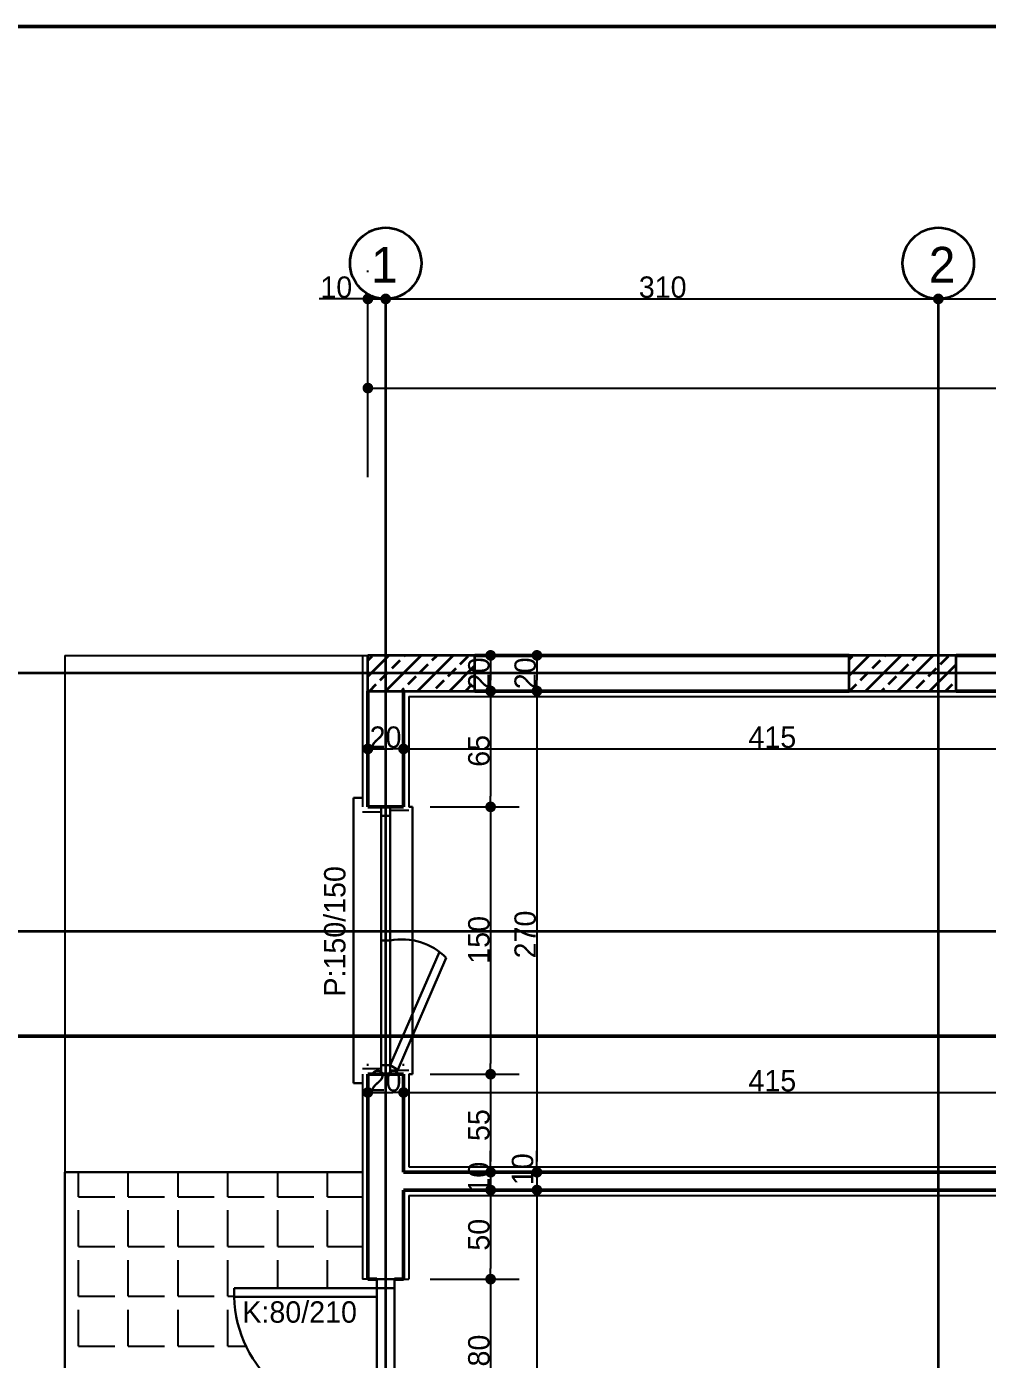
# Model space of a CAD drawing. Header units: millimetres. Extents: x 9537.41 to 9541.95, y -1431.78 to -1431.38.
# Drawn here: x 9537.516 to 9537.6238, y -1431.5257 to -1431.3761 of the extents above; entities that cross this region are included whole.
import ezdxf

# ---------------------------------------------------------------- set-up
doc = ezdxf.new("R2010")
doc.units = ezdxf.units.MM
for name, pattern in [('ACAD_ISO03W100', [30, 12, -18]), ('ACAD_ISO04W100', [30, 24, -3, 0, -3]), ('ACAD_ISO06W100', [36, 24, -3, 0, -3, 0, -3, 0, -3])]:
    doc.linetypes.add(name, pattern=pattern)
for name, color, linetype, lineweight in [('aks', 6, 'Continuous', 35), ('balkon', 173, 'Continuous', 30), ('duvar', 214, 'Continuous', 50), ('kapı-pencere', 140, 'Continuous', 30), ('karo', 206, 'Continuous', 25), ('kesit', 3, 'Continuous', 50), ('kolon', 6, 'Continuous', 35), ('sıva', 203, 'Continuous', 25), ('yazı', 161, 'Continuous', 35), ('ölçü', 4, 'Continuous', 25)]:
    doc.layers.add(name, color=color, linetype=linetype, lineweight=lineweight)

msp = doc.modelspace()

# ---------------------------------------------------------------- linework, layer by layer
at = {"color": 0, "linetype": 'ByBlock', "lineweight": -2}
for p, q in [((9537.553668064085, -1431.406689333453), (9537.553068064086, -1431.406689333453)), ((9537.556868064086, -1431.406689333453), (9537.557468064086, -1431.406689333453)), ((9537.556868064086, -1431.406689333453), (9537.557468064086, -1431.406689333453)), ((9537.617668064086, -1431.406689333453), (9537.617068064086, -1431.406689333453)), ((9537.618868064086, -1431.406689333453), (9537.619468064086, -1431.406689333453)), ((9537.554868064086, -1431.416689333453), (9537.555468064085, -1431.416689333453)), ((9537.568040872691, -1431.447289333453), (9537.568040872691, -1431.447889333453)), ((9537.573236600616, -1431.447289333453), (9537.573236600616, -1431.447889333453)), ((9537.568040872691, -1431.450089333453), (9537.568040872691, -1431.449489333453)), ((9537.573236600616, -1431.450089333453), (9537.573236600616, -1431.449489333453)), ((9537.568040872691, -1431.451289333453), (9537.568040872691, -1431.451889333453)), ((9537.573236600616, -1431.451289333453), (9537.573236600616, -1431.451889333453)), ((9537.554868064086, -1431.457189333453), (9537.555468064085, -1431.457189333453)), ((9537.557668064086, -1431.457189333453), (9537.557068064085, -1431.457189333453)), ((9537.558868064085, -1431.457189333453), (9537.559468064086, -1431.457189333453)), ((9537.568040872691, -1431.463089333453), (9537.568040872691, -1431.462489333453)), ((9537.568040872691, -1431.464289333453), (9537.568040872691, -1431.464889333453)), ((9537.568040872691, -1431.493089333453), (9537.568040872691, -1431.492489333453)), ((9537.568040872691, -1431.494289333453), (9537.568040872691, -1431.494889333453)), ((9537.554868064086, -1431.495740730483), (9537.555468064085, -1431.495740730483)), ((9537.557668064086, -1431.495740730483), (9537.557068064085, -1431.495740730483)), ((9537.558868064085, -1431.495740730483), (9537.559468064086, -1431.495740730483)), ((9537.568040872691, -1431.504089333453), (9537.568040872691, -1431.503489333453)), ((9537.568040872691, -1431.504089333453), (9537.568040872691, -1431.503489333453)), ((9537.573236600616, -1431.504089333453), (9537.573236600616, -1431.503489333453)), ((9537.573236600616, -1431.504089333453), (9537.573236600616, -1431.503489333453)), ((9537.568040872691, -1431.507289333453), (9537.568040872691, -1431.507889333453)), ((9537.568040872691, -1431.507289333453), (9537.568040872691, -1431.507889333453)), ((9537.573236600616, -1431.507289333453), (9537.573236600616, -1431.507889333453)), ((9537.573236600616, -1431.507289333453), (9537.573236600616, -1431.507889333453)), ((9537.568040872691, -1431.516089333453), (9537.568040872691, -1431.515489333453)), ((9537.568040872691, -1431.517289333453), (9537.568040872691, -1431.517889333453))]:
    msp.add_line(p, q, dxfattribs=at)
at = {"color": 0, "linetype": 'ByBlock', "const_width": 0.0006000000000000001}
for points in [[(9537.553968064085, -1431.406689333453, 1), (9537.554568064086, -1431.406689333453, 1)], [(9537.556568064087, -1431.406689333453, 1), (9537.555968064085, -1431.406689333453, 1)], [(9537.556568064087, -1431.406689333453, 1), (9537.555968064085, -1431.406689333453, 1)], [(9537.618568064087, -1431.406689333453, 1), (9537.617968064085, -1431.406689333453, 1)], [(9537.617968064085, -1431.406689333453, 1), (9537.618568064087, -1431.406689333453, 1)], [(9537.554568064086, -1431.416689333453, 1), (9537.553968064085, -1431.416689333453, 1)], [(9537.568040872691, -1431.446989333453, 1), (9537.568040872691, -1431.446389333453, 1)], [(9537.573236600616, -1431.446989333453, 1), (9537.573236600616, -1431.446389333453, 1)], [(9537.568040872691, -1431.450389333453, 1), (9537.568040872691, -1431.450989333453, 1)], [(9537.568040872691, -1431.450989333453, 1), (9537.568040872691, -1431.450389333453, 1)], [(9537.573236600616, -1431.450389333453, 1), (9537.573236600616, -1431.450989333453, 1)], [(9537.573236600616, -1431.450989333453, 1), (9537.573236600616, -1431.450389333453, 1)], [(9537.554568064086, -1431.457189333453, 1), (9537.553968064085, -1431.457189333453, 1)], [(9537.557968064086, -1431.457189333453, 1), (9537.558568064085, -1431.457189333453, 1)], [(9537.558568064085, -1431.457189333453, 1), (9537.557968064086, -1431.457189333453, 1)], [(9537.568040872691, -1431.463389333453, 1), (9537.568040872691, -1431.463989333453, 1)], [(9537.568040872691, -1431.463989333453, 1), (9537.568040872691, -1431.463389333453, 1)], [(9537.568040872691, -1431.493389333453, 1), (9537.568040872691, -1431.493989333453, 1)], [(9537.568040872691, -1431.493989333453, 1), (9537.568040872691, -1431.493389333453, 1)], [(9537.554568064086, -1431.495740730483, 1), (9537.553968064085, -1431.495740730483, 1)], [(9537.557968064086, -1431.495740730483, 1), (9537.558568064085, -1431.495740730483, 1)], [(9537.558568064085, -1431.495740730483, 1), (9537.557968064086, -1431.495740730483, 1)], [(9537.568040872691, -1431.504389333453, 1), (9537.568040872691, -1431.504989333453, 1)], [(9537.568040872691, -1431.504389333453, 1), (9537.568040872691, -1431.504989333453, 1)], [(9537.573236600616, -1431.504389333453, 1), (9537.573236600616, -1431.504989333453, 1)], [(9537.573236600616, -1431.504389333453, 1), (9537.573236600616, -1431.504989333453, 1)], [(9537.568040872691, -1431.506989333453, 1), (9537.568040872691, -1431.506389333453, 1)], [(9537.568040872691, -1431.506989333453, 1), (9537.568040872691, -1431.506389333453, 1)], [(9537.573236600616, -1431.506989333453, 1), (9537.573236600616, -1431.506389333453, 1)], [(9537.573236600616, -1431.506989333453, 1), (9537.573236600616, -1431.506389333453, 1)], [(9537.568040872691, -1431.516389333453, 1), (9537.568040872691, -1431.516989333453, 1)], [(9537.568040872691, -1431.516989333453, 1), (9537.568040872691, -1431.516389333453, 1)]]:
    msp.add_lwpolyline(points, format="xyb", close=True, dxfattribs=at)
at = {"layer": 'aks', "linetype": 'ACAD_ISO06W100'}
for p, q in [((9537.556268064085, -1431.684689333453), (9537.556268064085, -1431.406689333453)), ((9537.618268064085, -1431.406689333453), (9537.618268064085, -1431.684689333453)), ((9538.018268064086, -1431.448689333453), (9537.446268064086, -1431.448689333453)), ((9538.018268064086, -1431.477689333453), (9537.446268064086, -1431.477689333453))]:
    msp.add_line(p, q, dxfattribs=at)
at = {"layer": 'balkon'}
for p, q in [((9537.553668064085, -1431.504689333453), (9537.520268064085, -1431.504689333453)), ((9537.520268064085, -1431.504689333453), (9537.520268064085, -1431.569289333453))]:
    msp.add_line(p, q, dxfattribs=at)
at = {"layer": 'duvar'}
for p, q in [((9537.414621329426, -1431.376132301478), (9538.051063101857, -1431.376132301478)), ((9537.566268064085, -1431.446689333453), (9537.608268064087, -1431.446689333453)), ((9537.620268064085, -1431.446689333453), (9537.683268064085, -1431.446689333453)), ((9537.554268064087, -1431.450689333453), (9537.554268064087, -1431.463689333453)), ((9537.558268064085, -1431.450689333453), (9537.558268064085, -1431.463689333453)), ((9537.566268064085, -1431.450689333453), (9537.608268064087, -1431.450689333453)), ((9537.620268064085, -1431.450689333453), (9537.641268064086, -1431.450689333453)), ((9537.558268064085, -1431.463689333453), (9537.554268064087, -1431.463689333453)), ((9537.554268064087, -1431.493689333453), (9537.554268064087, -1431.516689333453)), ((9537.558268064085, -1431.493689333453), (9537.554268064087, -1431.493689333453)), ((9537.558268064085, -1431.493689333453), (9537.558268064085, -1431.504689333453)), ((9537.558268064085, -1431.504689333453), (9537.641268064086, -1431.504689333453)), ((9537.558268064085, -1431.506689333453), (9537.641268064086, -1431.506689333453)), ((9537.558268064085, -1431.506689333453), (9537.558268064085, -1431.516689333453)), ((9537.555268064085, -1431.516689333453), (9537.554268064087, -1431.516689333453)), ((9537.557268064085, -1431.516689333453), (9537.558268064085, -1431.516689333453))]:
    msp.add_line(p, q, dxfattribs=at)
at = {"layer": 'kapı-pencere'}
for p, q in [((9537.552668064085, -1431.494689333453), (9537.552668064085, -1431.462689333453)), ((9537.553668064085, -1431.462689333453), (9537.552668064085, -1431.462689333453)), ((9537.555768064085, -1431.463689333453), (9537.555768064085, -1431.464689333453)), ((9537.556768064085, -1431.463689333453), (9537.555768064085, -1431.463689333453)), ((9537.556768064085, -1431.464689333453), (9537.556768064085, -1431.463689333453)), ((9537.558868064085, -1431.463689333453), (9537.559268064086, -1431.463689333453)), ((9537.559268064086, -1431.493689333453), (9537.559268064086, -1431.463689333453)), ((9537.555768064085, -1431.477689333453), (9537.555768064085, -1431.464689333453)), ((9537.555768064085, -1431.464689333453), (9537.556768064085, -1431.464689333453)), ((9537.556268064085, -1431.464689333453), (9537.556268064085, -1431.477689333453)), ((9537.556768064085, -1431.464689333453), (9537.556768064085, -1431.477689333453)), ((9537.555768064085, -1431.477689333453), (9537.555768064085, -1431.478689333453)), ((9537.556768064085, -1431.477689333453), (9537.555768064085, -1431.477689333453)), ((9537.555768064085, -1431.492689333453), (9537.555768064085, -1431.478689333453)), ((9537.555768064085, -1431.478689333453), (9537.556768064085, -1431.478689333453)), ((9537.556268064085, -1431.478689333453), (9537.556268064085, -1431.492689333453)), ((9537.556768064085, -1431.478689333453), (9537.556768064085, -1431.477689333453)), ((9537.556768064085, -1431.478689333453), (9537.556768064085, -1431.492689333453)), ((9537.556768064085, -1431.492689333453), (9537.562312622465, -1431.479971095944)), ((9537.563067186325, -1431.480636287501), (9537.55763408949, -1431.493189333453)), ((9537.555768064085, -1431.492689333453), (9537.555768064085, -1431.493689333453)), ((9537.556768064085, -1431.492689333453), (9537.555768064085, -1431.492689333453)), ((9537.555768064085, -1431.493689333453), (9537.556768064085, -1431.493689333453)), ((9537.556768064085, -1431.493689333453), (9537.556768064085, -1431.492689333453)), ((9537.55763408949, -1431.493189333453), (9537.556768064085, -1431.492689333453)), ((9537.558868064085, -1431.493689333453), (9537.559268064086, -1431.493689333453)), ((9537.553668064085, -1431.494689333453), (9537.552668064085, -1431.494689333453)), ((9537.539268064085, -1431.518689333453), (9537.539268064085, -1431.517689333453)), ((9537.539268064085, -1431.517689333453), (9537.555268064085, -1431.517689333453)), ((9537.555268064085, -1431.517689333453), (9537.555268064085, -1431.516689333453)), ((9537.555268064085, -1431.516689333453), (9537.557268064085, -1431.516689333453)), ((9537.555268064085, -1431.517689333453), (9537.555268064085, -1431.518689333453)), ((9537.557268064085, -1431.517689333453), (9537.555268064085, -1431.517689333453)), ((9537.557268064085, -1431.516689333453), (9537.557268064085, -1431.517689333453)), ((9537.557268064085, -1431.517689333453), (9537.557268064085, -1431.532689333453)), ((9537.555268064085, -1431.518689333453), (9537.539268064085, -1431.518689333453)), ((9537.555268064085, -1431.532689333453), (9537.555268064085, -1431.518689333453))]:
    msp.add_line(p, q, dxfattribs=at)
for centre, radius, start, end in [((9537.558115815948, -1431.485492335204), 0.006935219384332405, 44.44313426980385, 101.2058451787092), ((9537.552799212459, -1431.518381766224), 0.01353464347200372, 181.3021267290206, 280.5101556078815)]:
    msp.add_arc(centre, radius, start, end, dxfattribs=at)
at = {"layer": 'karo'}
for p, q in [((9537.521797663509, -1431.507438876783), (9537.521797663509, -1431.504689333453)), ((9537.527385663509, -1431.507438876783), (9537.527385663509, -1431.504689333453)), ((9537.532973663509, -1431.507438876783), (9537.532973663509, -1431.504689333453)), ((9537.538561663509, -1431.507438876783), (9537.538561663509, -1431.504689333453)), ((9537.544149663509, -1431.507438876783), (9537.544149663509, -1431.504689333453)), ((9537.549737663508, -1431.507438876783), (9537.549737663508, -1431.504689333453)), ((9537.520268064085, -1431.507438876783), (9537.52027366351, -1431.507438876783)), ((9537.521797663509, -1431.507438876783), (9537.52586166351, -1431.507438876783)), ((9537.527385663509, -1431.507438876783), (9537.53144966351, -1431.507438876783)), ((9537.532973663509, -1431.507438876783), (9537.53703766351, -1431.507438876783)), ((9537.538561663509, -1431.507438876783), (9537.54262566351, -1431.507438876783)), ((9537.544149663509, -1431.507438876783), (9537.54821366351, -1431.507438876783)), ((9537.549737663508, -1431.507438876783), (9537.553668064085, -1431.507438876783)), ((9537.521797663509, -1431.513026876783), (9537.521797663509, -1431.508962876783)), ((9537.527385663509, -1431.513026876783), (9537.527385663509, -1431.508962876783)), ((9537.532973663509, -1431.513026876783), (9537.532973663509, -1431.508962876783)), ((9537.538561663509, -1431.513026876783), (9537.538561663509, -1431.508962876783)), ((9537.544149663509, -1431.513026876783), (9537.544149663509, -1431.508962876783)), ((9537.549737663508, -1431.513026876783), (9537.549737663508, -1431.508962876783)), ((9537.520268064085, -1431.513026876783), (9537.52027366351, -1431.513026876783)), ((9537.521797663509, -1431.513026876783), (9537.52586166351, -1431.513026876783)), ((9537.527385663509, -1431.513026876783), (9537.53144966351, -1431.513026876783)), ((9537.532973663509, -1431.513026876783), (9537.53703766351, -1431.513026876783)), ((9537.538561663509, -1431.513026876783), (9537.54262566351, -1431.513026876783)), ((9537.544149663509, -1431.513026876783), (9537.54821366351, -1431.513026876783)), ((9537.549737663508, -1431.513026876783), (9537.553668064085, -1431.513026876783)), ((9537.521797663509, -1431.518614876783), (9537.521797663509, -1431.514550876783)), ((9537.527385663509, -1431.518614876783), (9537.527385663509, -1431.514550876783)), ((9537.532973663509, -1431.518614876783), (9537.532973663509, -1431.514550876783)), ((9537.538561663509, -1431.518614876783), (9537.538561663509, -1431.514550876783)), ((9537.544149663509, -1431.517689333453), (9537.544149663509, -1431.514550876783)), ((9537.549737663508, -1431.517689333453), (9537.549737663508, -1431.514550876783)), ((9537.520268064085, -1431.518614876783), (9537.52027366351, -1431.518614876783)), ((9537.521797663509, -1431.518614876783), (9537.52586166351, -1431.518614876783)), ((9537.527385663509, -1431.518614876783), (9537.53144966351, -1431.518614876783)), ((9537.532973663509, -1431.518614876783), (9537.53703766351, -1431.518614876783)), ((9537.538561663509, -1431.518614876783), (9537.539268064085, -1431.518614876783)), ((9537.521797663509, -1431.524202876783), (9537.521797663509, -1431.520138876783)), ((9537.527385663509, -1431.524202876783), (9537.527385663509, -1431.520138876783)), ((9537.532973663509, -1431.524202876783), (9537.532973663509, -1431.520138876783)), ((9537.538561663509, -1431.524202876783), (9537.538561663509, -1431.520138876783)), ((9537.520268064085, -1431.524202876783), (9537.52027366351, -1431.524202876783)), ((9537.521797663509, -1431.524202876783), (9537.52586166351, -1431.524202876783)), ((9537.527385663509, -1431.524202876783), (9537.53144966351, -1431.524202876783)), ((9537.532973663509, -1431.524202876783), (9537.53703766351, -1431.524202876783)), ((9537.538561663509, -1431.524202876783), (9537.540580323566, -1431.524202876783))]:
    msp.add_line(p, q, dxfattribs=at)
at = {"layer": 'kesit', "linetype": 'ACAD_ISO04W100'}
msp.add_line((9537.498548722599, -1431.489415038047), (9537.967822734474, -1431.489415038047), dxfattribs=at)
at = {"layer": 'kolon'}
for p, q in [((9537.566268064085, -1431.446689333453), (9537.554268064087, -1431.446689333453)), ((9537.554268064087, -1431.450689333453), (9537.554268064087, -1431.446689333453)), ((9537.554268064087, -1431.449057784134), (9537.556636514766, -1431.446689333453)), ((9537.554268064087, -1431.44726173291), (9537.554751837737, -1431.446777959258)), ((9537.556228617215, -1431.450689333453), (9537.560228617214, -1431.446689333453)), ((9537.556996901769, -1431.448124997676), (9537.55789492738, -1431.447226972064)), ((9537.558343940185, -1431.446777959258), (9537.558432565991, -1431.446689333453)), ((9537.559820719664, -1431.450689333453), (9537.563820719664, -1431.446689333453)), ((9537.56013999141, -1431.448574010482), (9537.561038017022, -1431.44767598487)), ((9537.561487029829, -1431.447226972064), (9537.56202466844, -1431.446689333453)), ((9537.56463011947, -1431.44767598487), (9537.565528145084, -1431.446777959258)), ((9537.566268064085, -1431.450689333453), (9537.566268064085, -1431.446689333453)), ((9537.620268064085, -1431.446689333453), (9537.608268064087, -1431.446689333453)), ((9537.608268064087, -1431.450689333453), (9537.608268064087, -1431.446689333453)), ((9537.608268064087, -1431.448939320861), (9537.610518051493, -1431.446689333453)), ((9537.608268064087, -1431.447143269636), (9537.608633374464, -1431.446777959258)), ((9537.61011015394, -1431.450689333453), (9537.614110153942, -1431.446689333453)), ((9537.610878438494, -1431.448124997676), (9537.611776464106, -1431.447226972064)), ((9537.612225476912, -1431.446777959258), (9537.612314102716, -1431.446689333453)), ((9537.61370225639, -1431.450689333453), (9537.61770225639, -1431.446689333453)), ((9537.614021528138, -1431.448574010482), (9537.61491955375, -1431.44767598487)), ((9537.615368566554, -1431.447226972064), (9537.615906205167, -1431.446689333453)), ((9537.617294358839, -1431.450689333453), (9537.620268064085, -1431.447715628206)), ((9537.618511656197, -1431.44767598487), (9537.619409681809, -1431.446777959258)), ((9537.620268064085, -1431.450689333453), (9537.620268064085, -1431.446689333453)), ((9537.55564986335, -1431.449472036094), (9537.556547888962, -1431.448574010482)), ((9537.558792952992, -1431.4499210489), (9537.559690978604, -1431.449023023288)), ((9537.563283081052, -1431.449023023288), (9537.564181106665, -1431.448124997676)), ((9537.563412822112, -1431.450689333453), (9537.566268064085, -1431.44783409148)), ((9537.609531400076, -1431.449472036094), (9537.610429425687, -1431.448574010482)), ((9537.61267448972, -1431.4499210489), (9537.61357251533, -1431.449023023288)), ((9537.617164617779, -1431.449023023288), (9537.61806264339, -1431.448124997676)), ((9537.554268064087, -1431.450689333453), (9537.566268064085, -1431.450689333453)), ((9537.55443256599, -1431.450689333453), (9537.555200850544, -1431.4499210489)), ((9537.558024668439, -1431.450689333453), (9537.558343940185, -1431.450370061707)), ((9537.561936042635, -1431.450370061707), (9537.562834068247, -1431.449472036094)), ((9537.565208873337, -1431.450689333453), (9537.565977157888, -1431.4499210489)), ((9537.608268064087, -1431.450689333453), (9537.620268064085, -1431.450689333453)), ((9537.608314102717, -1431.450689333453), (9537.609082387271, -1431.4499210489)), ((9537.611906205166, -1431.450689333453), (9537.612225476912, -1431.450370061707)), ((9537.61581757936, -1431.450370061707), (9537.616715604972, -1431.449472036094)), ((9537.619090410062, -1431.450689333453), (9537.619858694616, -1431.4499210489))]:
    msp.add_line(p, q, dxfattribs=at)
for centre in [(9537.556268064085, -1431.402689333453), (9537.618268064085, -1431.402689333453)]:
    msp.add_circle(centre, 0.004, dxfattribs=at)
at = {"layer": 'sıva', "linetype": 'ACAD_ISO03W100'}
for q in [(9537.520268064085, -1431.504689333453), (9537.554268064087, -1431.446689333453)]:
    msp.add_line((9537.520268064085, -1431.446689333453), q, dxfattribs=at)
at = {"layer": 'sıva'}
for p, q in [((9537.553668064085, -1431.446689333453), (9537.553668064085, -1431.463689333453)), ((9537.558868064085, -1431.451289333453), (9537.558868064085, -1431.463689333453)), ((9537.558868064085, -1431.451289333453), (9537.640668064087, -1431.451289333453)), ((9537.558868064085, -1431.464089333453), (9537.556768064085, -1431.464089333453)), ((9537.555768064085, -1431.464289333453), (9537.553668064085, -1431.464289333453)), ((9537.555768064085, -1431.493089333453), (9537.553668064085, -1431.493089333453)), ((9537.553668064085, -1431.493689333453), (9537.553668064085, -1431.516689333453)), ((9537.558868064085, -1431.493289333453), (9537.556768064085, -1431.493289333453)), ((9537.558868064085, -1431.493689333453), (9537.558868064085, -1431.504089333453)), ((9537.558868064085, -1431.504089333453), (9537.640668064087, -1431.504089333453)), ((9537.558868064085, -1431.507289333453), (9537.640668064087, -1431.507289333453)), ((9537.558868064085, -1431.507289333453), (9537.558868064085, -1431.516689333453)), ((9537.554268064087, -1431.516689333453), (9537.553668064085, -1431.516689333453)), ((9537.558268064085, -1431.516689333453), (9537.558868064085, -1431.516689333453))]:
    msp.add_line(p, q, dxfattribs=at)
at = {"layer": 'ölçü'}
for p, q in [((9537.554268064087, -1431.403689333453), (9537.554268064087, -1431.403489333453)), ((9537.556268064085, -1431.403689333453), (9537.556268064085, -1431.403489333453)), ((9537.556268064085, -1431.403689333453), (9537.556268064085, -1431.403489333453)), ((9537.618268064085, -1431.403689333453), (9537.618268064085, -1431.403489333453)), ((9537.618268064085, -1431.403689333453), (9537.618268064085, -1431.403489333453)), ((9537.553068064086, -1431.406689333453), (9537.548818064086, -1431.406689333453)), ((9537.554268064087, -1431.406689333453), (9537.910268064086, -1431.406689333453)), ((9537.554268064087, -1431.426689333453), (9537.554268064087, -1431.406689333453)), ((9537.556268064085, -1431.406689333453), (9537.554268064087, -1431.406689333453)), ((9537.557468064086, -1431.406689333453), (9537.558668064086, -1431.406689333453)), ((9537.557468064086, -1431.406689333453), (9537.617068064086, -1431.406689333453)), ((9537.619468064086, -1431.406689333453), (9537.669068064086, -1431.406689333453)), ((9537.554268064087, -1431.413689333453), (9537.554268064087, -1431.413489333453)), ((9537.554268064087, -1431.416689333453), (9537.910268064086, -1431.416689333453)), ((9537.555468064085, -1431.416689333453), (9537.909068064086, -1431.416689333453)), ((9537.565040872692, -1431.446689333453), (9537.564840872692, -1431.446689333453)), ((9537.570236600615, -1431.446689333453), (9537.570036600617, -1431.446689333453)), ((9537.568040872691, -1431.447889333453), (9537.568040872691, -1431.449489333453)), ((9537.573236600616, -1431.447889333453), (9537.573236600616, -1431.449489333453)), ((9537.565040872692, -1431.450689333453), (9537.564840872692, -1431.450689333453)), ((9537.565040872692, -1431.450689333453), (9537.564840872692, -1431.450689333453)), ((9537.570236600615, -1431.450689333453), (9537.570036600617, -1431.450689333453)), ((9537.570236600615, -1431.450689333453), (9537.570036600617, -1431.450689333453)), ((9537.568040872691, -1431.451889333453), (9537.568040872691, -1431.462489333453)), ((9537.573236600616, -1431.451889333453), (9537.573236600616, -1431.503489333453)), ((9537.554268064087, -1431.454189333453), (9537.554268064087, -1431.453989333453)), ((9537.558268064085, -1431.454189333453), (9537.558268064085, -1431.453989333453)), ((9537.558268064085, -1431.454189333453), (9537.558268064085, -1431.453989333453)), ((9537.555468064085, -1431.457189333453), (9537.557068064085, -1431.457189333453)), ((9537.559468064086, -1431.457189333453), (9537.640068064085, -1431.457189333453)), ((9537.561268064086, -1431.463689333453), (9537.571240872692, -1431.463689333453)), ((9537.561268064086, -1431.463689333453), (9537.571240872692, -1431.463689333453)), ((9537.568040872691, -1431.464889333453), (9537.568040872691, -1431.492489333453)), ((9537.554268064087, -1431.492740730484), (9537.554268064087, -1431.492540730484)), ((9537.558268064085, -1431.492740730484), (9537.558268064085, -1431.492540730484)), ((9537.558268064085, -1431.492740730484), (9537.558268064085, -1431.492540730484)), ((9537.561268064086, -1431.493689333453), (9537.571240872692, -1431.493689333453)), ((9537.561268064086, -1431.493689333453), (9537.571240872692, -1431.493689333453)), ((9537.568040872691, -1431.494889333453), (9537.568040872691, -1431.503489333453)), ((9537.555468064085, -1431.495740730483), (9537.557068064085, -1431.495740730483)), ((9537.559468064086, -1431.495740730483), (9537.640068064085, -1431.495740730483)), ((9537.568040872691, -1431.503489333453), (9537.568040872691, -1431.502289333453)), ((9537.573236600616, -1431.503489333453), (9537.573236600616, -1431.502289333453)), ((9537.565040872692, -1431.504689333453), (9537.564840872692, -1431.504689333453)), ((9537.565040872692, -1431.504689333453), (9537.564840872692, -1431.504689333453)), ((9537.568040872691, -1431.504689333453), (9537.568040872691, -1431.506689333453)), ((9537.570236600615, -1431.504689333453), (9537.570036600617, -1431.504689333453)), ((9537.570236600615, -1431.504689333453), (9537.570036600617, -1431.504689333453)), ((9537.573236600616, -1431.504689333453), (9537.573236600616, -1431.506689333453)), ((9537.565040872692, -1431.506689333453), (9537.564840872692, -1431.506689333453)), ((9537.565040872692, -1431.506689333453), (9537.564840872692, -1431.506689333453)), ((9537.575936600617, -1431.506689333453), (9537.576436600617, -1431.506689333453)), ((9537.575936600617, -1431.506689333453), (9537.576436600617, -1431.506689333453)), ((9537.568040872691, -1431.507889333453), (9537.568040872691, -1431.515489333453)), ((9537.568040872691, -1431.507889333453), (9537.568040872691, -1431.509089333453)), ((9537.573236600616, -1431.507889333453), (9537.573236600616, -1431.571489333453)), ((9537.573236600616, -1431.507889333453), (9537.573236600616, -1431.509089333453)), ((9537.561268064086, -1431.516689333453), (9537.571240872692, -1431.516689333453)), ((9537.561268064086, -1431.516689333453), (9537.571240872692, -1431.516689333453)), ((9537.568040872691, -1431.517889333453), (9537.568040872691, -1431.531489333453))]:
    msp.add_line(p, q, dxfattribs=at)

# ---------------------------------------------------------------- texts
at = {"layer": 'yazı'}
for s, height, p in [('1', 0.004, (9537.554632821988, -1431.404844834525)), ('2', 0.004, (9537.617198070728, -1431.404844834525)), ('K:80/210', 0.002400000000000001, (9537.540191454926, -1431.521575856982))]:
    msp.add_text(s, height=height, dxfattribs=at).set_placement(p)
msp.add_text('P:150/150', height=0.0024, rotation=90, dxfattribs=at).set_placement((9537.551751800793, -1431.484972822888))
at = {"layer": 'ölçü'}
for s, p in [('10', (9537.548943064086, -1431.406564333453)), ('310', (9537.584668064086, -1431.406564333453)), ('20', (9537.554468064085, -1431.457064333453)), ('415', (9537.596968064086, -1431.457064333453)), ('20', (9537.554468064085, -1431.495615730483)), ('415', (9537.596968064086, -1431.495615730483))]:
    msp.add_text(s, height=0.0024, dxfattribs=at).set_placement(p)
for s, p in [('20', (9537.567915872693, -1431.450489333453)), ('20', (9537.573111600615, -1431.450489333453)), ('65', (9537.567915872693, -1431.459189333453)), ('150', (9537.567915872693, -1431.481289333453)), ('270', (9537.573111600615, -1431.480689333453)), ('55', (9537.567915872693, -1431.501189333453)), ('10', (9537.572815079919, -1431.506134890848)), ('10', (9537.567915872693, -1431.507089333453)), ('50', (9537.567915872693, -1431.513489333453)), ('80', (9537.567915872693, -1431.526489333453))]:
    msp.add_text(s, height=0.0024, rotation=90, dxfattribs=at).set_placement(p)

doc.saveas('drawing.dxf')
